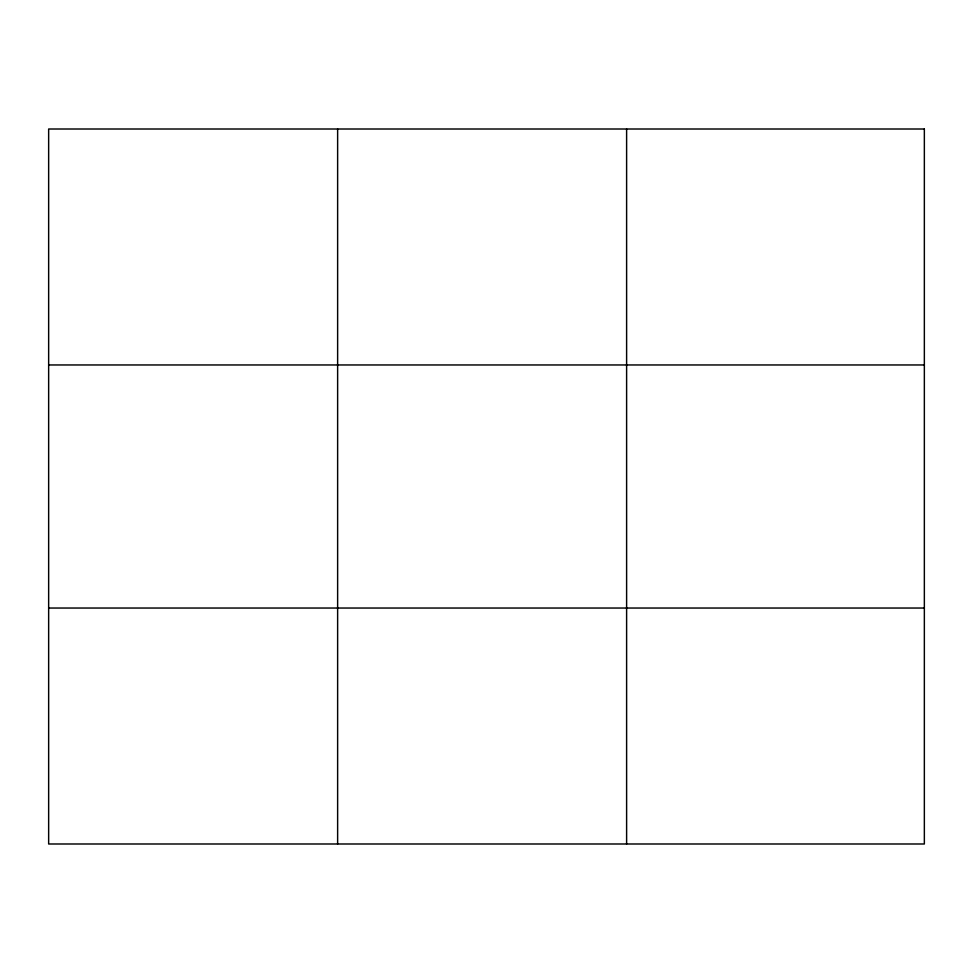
<?xml version="1.0" encoding="UTF-8"?>
<svg xmlns="http://www.w3.org/2000/svg" width="973" height="973" viewBox="0 0 973 973"><rect width="100%" height="100%" fill="white"/><g stroke="black" fill="none" stroke-linecap="round" stroke-linejoin="round"><path stroke-width="1.46" d="M337.631 843.992L337.631 129.008M48.65 364.96L924.35 364.96M48.65 608.04L924.35 608.04M626.612 129.008L626.612 843.992M924.35 129.008L924.35 843.992L48.65 843.992L48.65 129.008L924.35 129.008"/></g></svg>
